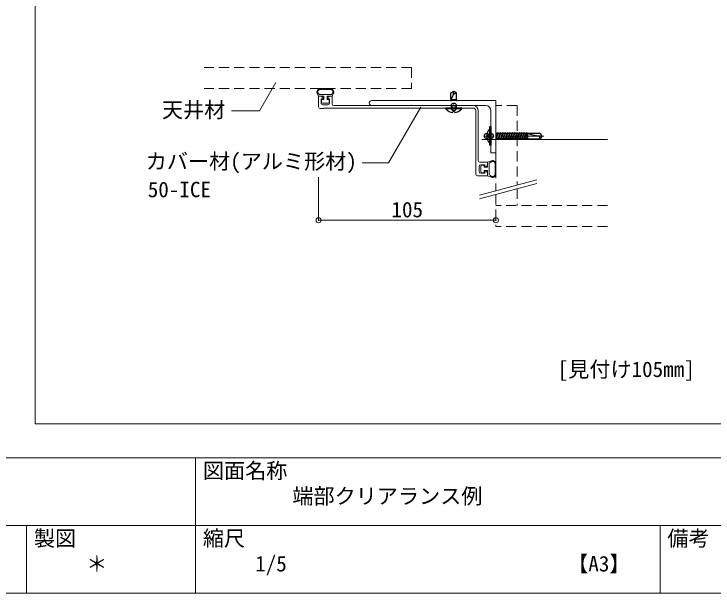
# Model space of a CAD drawing. Units: millimetres on the paper, with parts at other scales. Extents: x -195 to 195, y -140 to 138.
# Drawn here: x 48.5 to 131.3, y -137.5 to -69 of the extents above; entities that cross this region are included whole.
import ezdxf
from ezdxf.enums import TextEntityAlignment as Align

# ---------------------------------------------------------------- set-up
doc = ezdxf.new("R2010")
doc.units = ezdxf.units.MM
doc.header["$PDMODE"] = 32
doc.header["$PDSIZE"] = 0.6
doc.linetypes.add('CHAIN1', pattern=[8, 5, -1, 1, -1])
doc.linetypes.add('DASHED1', pattern=[1.8, 1.2, -0.6])
for name, color, linetype, lineweight in [('A-0_中心線', 4, 'CHAIN1', 9), ('A-5_寸法', 4, 'Continuous', 9), ('A-6_文字', 7, 'Continuous', 18), ('A-B_補強金具・金具・その他', 3, 'Continuous', 18), ('A-C_ビス・アンカーボルト・強調図形', 2, 'Continuous', 25), ('A-D_パネル', 4, 'DASHED1', 9), ('F-3_野縁', 7, 'Continuous', 18)]:
    doc.layers.add(name, color=color, linetype=linetype, lineweight=lineweight)
doc.layers.add('F-6_文字', color=7, linetype='Continuous')
doc.styles.add('ＭＳ ゴシック', font='')
doc.styles.get('ＭＳ ゴシック').set_extended_font_data('MS Gothic')

msp = doc.modelspace()

# ---------------------------------------------------------------- linework, layer by layer
at = {"layer": 'A-0_中心線'}
msp.add_line((111.255, -83.437), (103.746, -83.437), dxfattribs=at)
at = {"layer": 'A-5_寸法'}
for p, q in [((84.569, -88.29), (84.569, -93.408)), ((103.6, -90.426), (110.399, -88.604)), ((103.6, -90.866), (110.399, -89.044)), ((105.569, -93.408), (84.569, -93.408))]:
    msp.add_line(p, q, dxfattribs=at)
at = {"layer": 'A-5_寸法', "linetype": 'DASHED1'}
for p, q in [((108.069, -89.669), (108.069, -91.661)), ((105.569, -90.339), (105.569, -94.161))]:
    msp.add_line(p, q, dxfattribs=at)
at = {"layer": 'A-5_寸法', "color": 7}
for p in [(84.569, -93.408), (105.569, -93.408)]:
    msp.add_point(p, dxfattribs=at)
at = {"layer": 'A-6_文字', "color": 3}
msp.add_line((118.776, -83.837), (103.911, -83.837), dxfattribs=at)
at = {"layer": 'A-6_文字'}
for points in [[(79.508, -77.101), (77.571, -80.456), (74.272, -80.456)], [(89.73, -86.627), (92.862, -86.627), (96.671, -80.029)]]:
    msp.add_lwpolyline(points, dxfattribs=at)
at = {"layer": 'A-B_補強金具・金具・その他'}
for p, q in [((84.569, -78.737), (84.395, -78.379)), ((84.578, -78.44), (84.693, -78.537)), ((86.045, -78.537), (84.693, -78.537)), ((85.969, -77.837), (84.769, -77.837)), ((84.769, -77.937), (84.949, -77.937)), ((85.069, -77.937), (85.309, -77.937)), ((85.669, -77.937), (85.429, -77.937)), ((85.969, -77.937), (85.789, -77.937)), ((86.159, -78.44), (86.045, -78.537)), ((86.169, -78.737), (86.343, -78.379)), ((84.569, -79.997), (84.569, -78.737)), ((84.569, -78.737), (84.819, -78.737)), ((85.169, -78.737), (84.569, -78.737)), ((84.869, -79.537), (84.869, -79.037)), ((84.869, -79.037), (85.119, -79.037)), ((84.919, -79.137), (84.919, -79.437)), ((85.169, -79.137), (84.919, -79.137)), ((85.169, -78.737), (85.169, -79.137)), ((85.569, -78.737), (85.569, -79.137)), ((86.169, -78.737), (85.569, -78.737)), ((85.819, -79.137), (85.569, -79.137)), ((85.619, -79.037), (85.869, -79.037)), ((85.819, -79.137), (85.819, -79.437)), ((85.869, -79.537), (85.869, -79.037)), ((85.919, -78.737), (86.169, -78.737)), ((86.169, -79.637), (86.169, -78.737)), ((105.569, -79.237), (90.869, -79.237)), ((105.569, -85.437), (105.569, -79.237)), ((84.769, -80.197), (85.169, -80.197)), ((85.719, -79.537), (85.019, -79.537)), ((85.069, -79.737), (85.669, -79.737)), ((85.169, -80.137), (102.869, -80.137)), ((85.169, -80.197), (85.169, -80.137)), ((86.369, -79.837), (100.509, -79.837)), ((95.509, -79.837), (90.869, -79.837)), ((95.569, -79.777), (95.509, -79.837)), ((95.569, -79.777), (95.629, -79.837)), ((100.509, -79.837), (95.629, -79.837)), ((100.629, -79.837), (102.869, -79.837)), ((104.369, -79.837), (100.629, -79.837)), ((103.169, -87.937), (103.169, -80.437)), ((103.469, -86.337), (103.469, -80.437)), ((104.969, -83.377), (104.969, -80.437)), ((103.669, -86.537), (104.569, -86.537)), ((103.769, -86.837), (104.269, -86.837)), ((104.169, -86.887), (103.869, -86.887)), ((104.169, -87.137), (104.169, -86.887)), ((104.269, -87.087), (104.269, -86.837)), ((104.569, -86.537), (105.027, -86.363)), ((104.569, -86.787), (104.569, -86.537)), ((104.569, -87.137), (104.569, -86.537)), ((104.966, -86.546), (104.769, -86.661)), ((104.769, -88.013), (104.769, -86.661)), ((105.469, -86.737), (105.469, -86.917)), ((105.569, -87.937), (105.569, -86.737)), ((103.569, -87.637), (103.569, -87.037)), ((103.769, -87.687), (103.769, -86.987)), ((104.569, -87.137), (104.169, -87.137)), ((104.569, -87.537), (104.169, -87.537)), ((104.169, -87.787), (104.169, -87.537)), ((104.269, -87.837), (104.269, -87.587)), ((104.569, -88.137), (104.569, -87.537)), ((105.469, -87.037), (105.469, -87.277)), ((105.469, -87.637), (105.469, -87.397)), ((103.369, -88.137), (104.569, -88.137)), ((103.769, -87.837), (104.269, -87.837)), ((104.169, -87.787), (103.869, -87.787)), ((104.569, -88.137), (104.569, -87.887)), ((104.569, -88.137), (105.027, -88.311)), ((104.966, -88.128), (104.769, -88.013)), ((105.469, -87.937), (105.469, -87.757))]:
    msp.add_line(p, q, dxfattribs=at)
msp.add_lwpolyline([(105.569, -85.437), (104.969, -85.437), (104.969, -83.497)], dxfattribs=at)
for centre, radius, start, end in [((84.769, -78.237), 0.4, 90, 200.79657), ((84.497, -78.216), 0.0578, 107.14221, 251.25171), ((84.751, -78.219), 0.277, 190.64869, 206.59744), ((84.751, -78.219), 0.277, 149.88565, 167.74523), ((84.561, -78.375), 0.0664, 151.24215, 284.36724), ((84.561, -78.051), 0.0578, 66.37918, 210.48867), ((84.751, -78.219), 0.277, 111.03344, 126.98219), ((84.714, -77.967), 0.0627, 28.88455, 174.17755), ((85.009, -77.937), 0.06, 0, 180), ((85.369, -77.937), 0.06, 0, 180), ((85.369, -77.937), 0.06, 0, 180), ((85.729, -77.937), 0.06, 0, 180), ((86.023, -77.967), 0.0627, 5.82245, 151.11545), ((85.969, -78.237), 0.4, 339.20343, 90), ((85.986, -78.219), 0.277, 53.01781, 68.96656), ((86.176, -78.051), 0.0578, 329.51133, 113.62082), ((86.176, -78.375), 0.0664, 255.63276, 28.75785), ((85.986, -78.219), 0.277, 12.25477, 30.11435), ((85.986, -78.219), 0.277, 333.40256, 349.35131), ((86.24, -78.216), 0.0578, 288.74829, 72.85779), ((84.819, -79.037), 0.3, 0, 90), ((85.019, -79.437), 0.1, 180, 270), ((85.919, -79.037), 0.3, 90, 180), ((85.719, -79.437), 0.1, 270, 0), ((90.869, -79.537), 0.3, 90, 270), ((84.769, -79.997), 0.2, 180, 270), ((85.069, -79.537), 0.2, 180, 270), ((85.669, -79.537), 0.2, 270, 0), ((86.369, -79.637), 0.2, 180, 270), ((102.869, -80.437), 0.6, 0, 90), ((102.869, -80.437), 0.3, 0, 90), ((104.369, -80.437), 0.6, 0, 90), ((103.669, -86.337), 0.2, 180, 270), ((103.769, -87.037), 0.2, 90, 180), ((103.869, -86.987), 0.1, 90, 180), ((104.269, -86.787), 0.3, 270, 0), ((105.03, -86.529), 0.0664, 61.24215, 194.36724), ((105.169, -86.737), 0.4, 0, 110.79657), ((105.186, -86.719), 0.277, 100.64869, 116.59744), ((105.19, -86.465), 0.0578, 17.14221, 161.25171), ((105.186, -86.719), 0.277, 59.88565, 77.74523), ((105.354, -86.529), 0.0578, 336.37918, 120.48867), ((105.186, -86.719), 0.277, 21.03344, 36.98219), ((105.438, -86.682), 0.0627, 298.88455, 84.17755), ((103.769, -87.637), 0.2, 180, 270), ((103.869, -87.687), 0.1, 180, 270), ((104.269, -87.887), 0.3, 0, 90), ((105.469, -86.977), 0.06, 270, 90), ((105.469, -87.337), 0.06, 270, 90), ((105.469, -87.337), 0.06, 270, 90), ((105.469, -87.697), 0.06, 270, 90), ((103.369, -87.937), 0.2, 180, 270), ((105.03, -88.144), 0.0664, 165.63276, 298.75785), ((105.169, -87.937), 0.4, 249.20343, 0), ((105.186, -87.955), 0.277, 243.40256, 259.35131), ((105.19, -88.208), 0.0578, 198.74829, 342.85779), ((105.186, -87.955), 0.277, 282.25477, 300.11435), ((105.354, -88.144), 0.0578, 239.51133, 23.62082), ((105.186, -87.955), 0.277, 323.01781, 338.96656), ((105.438, -87.992), 0.0627, 275.82245, 61.11545)]:
    msp.add_arc(centre, radius, start, end, dxfattribs=at)
at = {"layer": 'A-C_ビス・アンカーボルト・強調図形'}
for p, q in [((100.239, -79.102), (100.239, -78.327)), ((100.169, -79.218), (100.269, -79.227)), ((100.169, -79.218), (100.195, -79.237)), ((100.259, -79.137), (100.239, -79.102)), ((100.259, -79.137), (100.879, -79.137)), ((100.259, -79.137), (100.259, -79.226)), ((100.269, -79.227), (100.294, -79.237)), ((100.619, -79.137), (100.869, -79.228)), ((100.788, -79.137), (100.869, -79.166)), ((100.869, -79.166), (100.967, -79.237)), ((100.869, -79.228), (100.96, -79.237)), ((100.879, -79.137), (100.899, -79.102)), ((100.879, -79.137), (100.879, -79.173)), ((100.879, -79.229), (100.879, -79.237)), ((101.509, -80.137), (99.629, -80.137)), ((99.629, -80.237), (99.629, -80.137)), ((101.509, -80.237), (99.629, -80.237)), ((100.569, -79.777), (100.509, -79.837)), ((100.569, -79.777), (100.629, -79.837)), ((101.509, -80.237), (101.509, -80.137)), ((101.509, -80.237), (101.509, -80.137)), ((100.668, -80.541), (100.469, -80.541)), ((100.469, -80.541), (100.469, -80.637)), ((100.668, -80.541), (100.668, -80.637)), ((104.969, -82.337), (104.809, -82.337)), ((104.809, -82.337), (104.809, -84.537)), ((104.969, -82.337), (104.969, -84.537)), ((105.029, -83.437), (104.969, -83.377)), ((105.029, -83.437), (104.969, -83.377)), ((105.029, -83.437), (104.969, -83.497)), ((105.029, -83.437), (104.969, -83.497)), ((105.764, -83.127), (105.569, -83.127)), ((105.757, -83.137), (105.569, -83.654)), ((105.829, -83.037), (105.757, -83.137)), ((106.037, -83.137), (105.818, -83.737)), ((105.829, -83.037), (105.819, -83.137)), ((106.044, -83.127), (105.82, -83.127)), ((106.109, -83.037), (106.037, -83.137)), ((106.317, -83.137), (106.098, -83.737)), ((106.109, -83.037), (106.099, -83.137)), ((106.324, -83.127), (106.1, -83.127)), ((106.389, -83.037), (106.317, -83.137)), ((106.597, -83.137), (106.378, -83.737)), ((106.389, -83.037), (106.379, -83.137)), ((106.884, -83.127), (106.38, -83.127)), ((106.669, -83.037), (106.597, -83.137)), ((106.877, -83.137), (106.658, -83.737)), ((106.669, -83.037), (106.659, -83.137)), ((106.949, -83.037), (106.877, -83.137)), ((107.157, -83.137), (106.938, -83.737)), ((106.949, -83.037), (106.939, -83.137)), ((107.164, -83.127), (106.94, -83.127)), ((107.229, -83.037), (107.157, -83.137)), ((107.437, -83.137), (107.218, -83.737)), ((107.229, -83.037), (107.219, -83.137)), ((107.444, -83.127), (107.22, -83.127)), ((107.509, -83.037), (107.437, -83.137)), ((107.717, -83.137), (107.498, -83.737)), ((107.509, -83.037), (107.499, -83.137)), ((107.724, -83.127), (107.5, -83.127)), ((107.789, -83.037), (107.717, -83.137)), ((107.997, -83.137), (107.778, -83.737)), ((107.789, -83.037), (107.779, -83.137)), ((108.004, -83.127), (107.78, -83.127)), ((108.069, -83.037), (107.997, -83.137)), ((108.277, -83.137), (108.058, -83.737)), ((108.069, -83.037), (108.059, -83.137)), ((108.284, -83.127), (108.06, -83.127)), ((108.284, -83.127), (108.075, -83.127)), ((108.339, -83.137), (108.12, -83.737)), ((108.349, -83.037), (108.277, -83.137)), ((108.557, -83.137), (108.338, -83.737)), ((108.349, -83.037), (108.339, -83.137)), ((108.549, -83.127), (108.34, -83.127)), ((108.619, -83.137), (108.4, -83.737)), ((108.629, -83.037), (108.557, -83.137)), ((108.837, -83.137), (108.618, -83.737)), ((108.629, -83.037), (108.619, -83.137)), ((108.829, -83.127), (108.62, -83.127)), ((108.899, -83.137), (108.68, -83.737)), ((108.909, -83.037), (108.837, -83.137)), ((109.117, -83.137), (108.898, -83.737)), ((108.909, -83.037), (108.899, -83.137)), ((109.109, -83.127), (108.9, -83.127)), ((109.179, -83.137), (108.96, -83.737)), ((109.189, -83.037), (109.117, -83.137)), ((109.269, -83.489), (109.178, -83.737)), ((109.189, -83.037), (109.179, -83.137)), ((109.269, -83.127), (109.18, -83.127)), ((109.269, -83.127), (109.303, -83.107)), ((109.269, -83.127), (109.269, -83.747)), ((109.303, -83.107), (110.818, -83.107)), ((105.817, -83.747), (105.593, -83.747)), ((105.818, -83.737), (105.809, -83.837)), ((106.097, -83.747), (105.873, -83.747)), ((106.098, -83.737), (106.089, -83.837)), ((106.377, -83.747), (106.153, -83.747)), ((106.378, -83.737), (106.369, -83.837)), ((106.657, -83.747), (106.433, -83.747)), ((106.658, -83.737), (106.649, -83.837)), ((106.937, -83.747), (106.713, -83.747)), ((106.938, -83.737), (106.929, -83.837)), ((107.217, -83.747), (106.993, -83.747)), ((107.218, -83.737), (107.209, -83.837)), ((107.497, -83.747), (107.273, -83.747)), ((107.498, -83.737), (107.489, -83.837)), ((107.777, -83.747), (107.553, -83.747)), ((107.778, -83.737), (107.769, -83.837)), ((108.057, -83.747), (107.833, -83.747)), ((108.12, -83.737), (108.049, -83.837)), ((108.058, -83.737), (108.049, -83.837)), ((108.337, -83.747), (108.113, -83.747)), ((108.353, -83.747), (108.129, -83.747)), ((108.4, -83.737), (108.329, -83.837)), ((108.338, -83.737), (108.329, -83.837)), ((108.617, -83.747), (108.393, -83.747)), ((108.68, -83.737), (108.609, -83.837)), ((108.618, -83.737), (108.609, -83.837)), ((108.897, -83.747), (108.673, -83.747)), ((108.96, -83.737), (108.889, -83.837)), ((108.898, -83.737), (108.889, -83.837)), ((109.177, -83.747), (108.953, -83.747)), ((109.24, -83.737), (109.169, -83.837)), ((109.178, -83.737), (109.169, -83.837)), ((109.269, -83.747), (109.233, -83.747)), ((109.269, -83.659), (109.24, -83.737)), ((109.269, -83.747), (109.303, -83.767)), ((104.969, -84.537), (104.809, -84.537))]:
    msp.add_line(p, q, dxfattribs=at)
for points in [[(100.239, -78.327), (100.569, -78.137), (100.899, -78.327)], [(100.239, -79.102), (100.899, -79.102), (100.899, -78.327)], [(105.819, -83.137), (105.6, -83.737), (105.569, -83.781)], [(106.099, -83.137), (105.88, -83.737), (105.809, -83.837)], [(106.379, -83.137), (106.16, -83.737), (106.089, -83.837)], [(106.659, -83.137), (106.44, -83.737), (106.369, -83.837)], [(106.939, -83.137), (106.72, -83.737), (106.649, -83.837)], [(107.219, -83.137), (107, -83.737), (106.929, -83.837)], [(107.499, -83.137), (107.28, -83.737), (107.209, -83.837)], [(107.779, -83.137), (107.56, -83.737), (107.489, -83.837)], [(108.059, -83.137), (107.84, -83.737), (107.769, -83.837)], [(109.303, -83.107), (109.303, -83.767), (110.818, -83.767)], [(110.818, -83.107), (111.009, -83.437), (110.818, -83.767)]]:
    msp.add_lwpolyline(points, dxfattribs=at)
for centre, radius, start, end in [((98.992, -78.137), 1.577, 322.25486, 0), ((98.768, -74.918), 4, 296.02752, 301.84602), ((100.533, -79.419), 1.22, 222.12359, 266.9688), ((100.569, -79.837), 0.06, 180, 0), ((100.604, -79.419), 1.22, 273.0312, 317.87641), ((105.58, -83.437), 1.111, 133.94902, 226.05098), ((110.993, -78.946), 4.491, 247.89725, 270.19912), ((114.227, -81.636), 4, 206.5416, 211.84602)]:
    msp.add_arc(centre, radius, start, end, dxfattribs=at)
for p in [(100.569, -79.837), (100.569, -80.137), (104.469, -83.437), (104.969, -83.437)]:
    msp.add_point(p, dxfattribs=at)
at = {"layer": 'A-D_パネル'}
for p, q in [((95.567, -75.337), (71.016, -75.337)), ((95.567, -75.337), (95.567, -77.837)), ((95.567, -77.837), (71.016, -77.837)), ((108.069, -79.837), (105.569, -79.837)), ((108.069, -79.837), (108.069, -89.229)), ((105.569, -81.837), (105.569, -89.899)), ((118.777, -91.661), (105.569, -91.661)), ((118.777, -94.161), (105.569, -94.161))]:
    msp.add_line(p, q, dxfattribs=at)
at = {"layer": 'F-3_野縁', "color": 3}
for p, q in [((51, 131.5), (51, -117.5)), ((51, -117.5), (191, -117.5)), ((-195, -121.5), (195, -121.5))]:
    msp.add_line(p, q, dxfattribs=at)
at = {"layer": 'F-3_野縁'}
for p, q in [((70, -121.5), (70, -137.5)), ((10, -129.5), (195, -129.5)), ((50, -129.5), (50, -137.5)), ((125, -129.5), (125, -137.5)), ((125, -129.5), (125, -137.5))]:
    msp.add_line(p, q, dxfattribs=at)
at = {"layer": 'F-3_野縁', "color": 3}
msp.add_lwpolyline([(-195, 137.5), (-195, -137.5), (195, -137.5)], dxfattribs=at)

# ---------------------------------------------------------------- texts
at = {"layer": 'A-5_寸法', "style": 'ＭＳ ゴシック'}
msp.add_text('105', height=1.833, dxfattribs=at).set_placement((93.194, -93.608), align=Align.BOTTOM_LEFT)
at = {"layer": 'A-6_文字', "style": 'ＭＳ ゴシック'}
for s, p in [('天井材', (66.024, -81.808)), ('カバー材(アルミ形材)', (64.1, -87.896)), ('50-ICE', (64.34, -91.233)), ('[見付け105mm]', (112.875, -112.5))]:
    msp.add_text(s, height=1.833, dxfattribs=at).set_placement(p, align=Align.BOTTOM_LEFT)
at = {"layer": 'F-6_文字', "style": 'ＭＳ ゴシック'}
for s, p in [('図面名称', (70.863, -124.5)), ('端部クリアランス例', (81.463, -127.5)), ('製図', (50.863, -132.5)), ('縮尺', (70.863, -132.5)), ('備考', (125.863, -132.5)), ('＊', (57.063, -135.5)), ('1/5', (77.063, -135.5)), ('【A3】', (114, -135.5))]:
    msp.add_text(s, height=1.833, dxfattribs=at).set_placement(p, align=Align.BOTTOM_LEFT)

doc.saveas('drawing.dxf')
